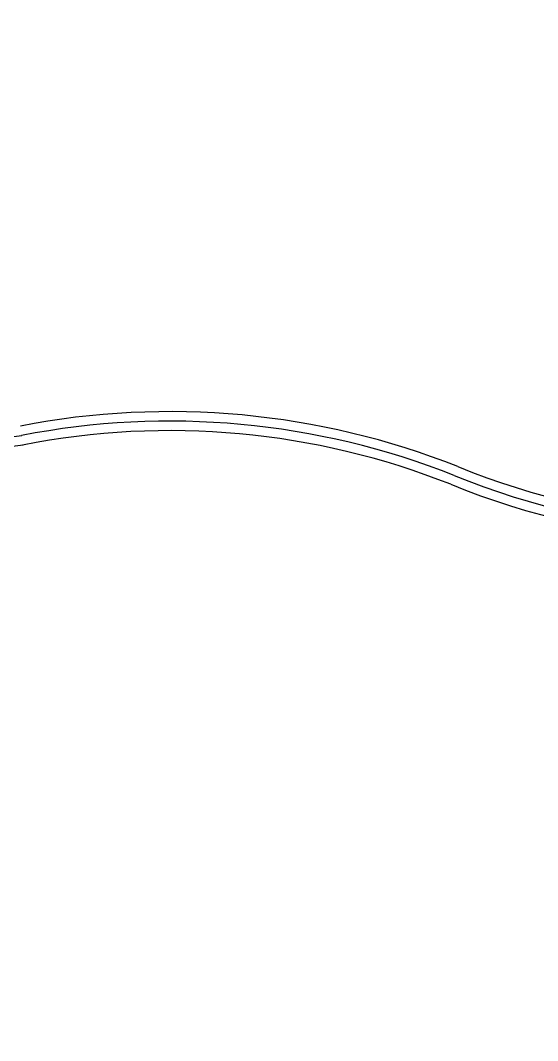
# Model space of a CAD drawing. Header units: millimetres. Extents: x 832728086 to 834530684, y 817551485 to 818349469.
# Drawn here: x 832994570 to 833004076, y 817894649 to 817913412 of the extents above; entities that cross this region are included whole.
import ezdxf

# ---------------------------------------------------------------- set-up
doc = ezdxf.new("R2010")
doc.units = ezdxf.units.MM
doc.header["$LTSCALE"] = 100
doc.layers.add('000-Tactile-l', color=8, linetype='Continuous')

# ---------------------------------------------------------------- blocks, each defined once
blk = doc.blocks.new('tactile')
at = {"layer": '000-Tactile-l', "ltscale": 5e-05}
for centre, radius, start, end in [((834153.909, 817971.945), 14.12, 247.9181, 319.9205), ((834153.909, 817971.945), 14.47, 247.9235, 319.8443), ((834153.909, 817971.945), 14.295, 247.9209, 319.882), ((834139.399, 817967.274), 8.103, 233.5776, 278.6112), ((834139.399, 817967.274), 7.928, 233.5935, 278.6112), ((834143.306, 817945.517), 14.356, 68.3589, 101.0287), ((834143.306, 817945.517), 14.181, 68.3616, 101.0855), ((834143.306, 817945.517), 14.006, 68.3644, 101.1434)]:
    blk.add_arc(centre, radius, start, end, dxfattribs=at)

msp = doc.modelspace()

# ---------------------------------------------------------------- linework, layer by layer
at = {"ltscale": 5}
msp.add_circle((833186042.1669, 817950476.993), 398992.1588, dxfattribs=at)

# ---------------------------------------------------------------- block references
at = {"layer": '000-Tactile-l', "xscale": 1000, "yscale": 1000, "zscale": 1000}
msp.add_blockref('tactile', (-1145990.4835, -53655.9264), dxfattribs=at)

doc.saveas('drawing.dxf')
